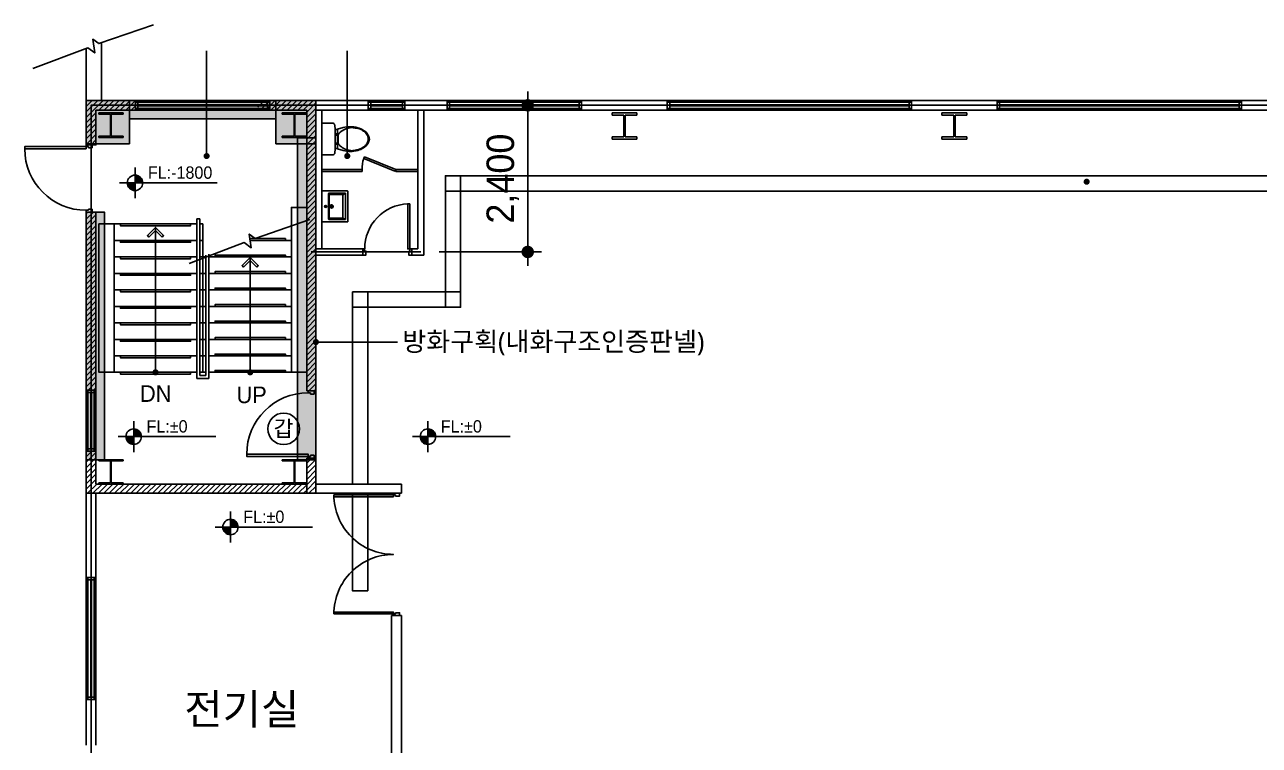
# Model space of a CAD drawing. Extents: x 6397054 to 6458340, y -4011454 to -3987634.
# Drawn here: x 6397054 to 6417260, y -3999429 to -3987634 of the extents above; entities that cross this region are included whole.
import ezdxf
from ezdxf.enums import TextEntityAlignment as Align

# ---------------------------------------------------------------- set-up
doc = ezdxf.new("R2010")
doc.units = 0
doc.header["$LTSCALE"] = 100
doc.header["$MEASUREMENT"] = 0
doc.linetypes.add('CEN', pattern=[62, 60, -1, 0, -1])
doc.linetypes.add('CENTER2', pattern=[1.125, 0.75, -0.125, 0.125, -0.125])
doc.layers.get('0').update_dxf_attribs({"linetype": 'CONTINUOUS'})
doc.layers.get('Defpoints').update_dxf_attribs({"linetype": 'CONTINUOUS'})
for name, color, linetype in [('1', 7, 'CONTINUOUS'), ('253', 253, 'CONTINUOUS'), ('3', 3, 'CONTINUOUS'), ('8', 8, 'CONTINUOUS'), ('_LIBR', 4, 'CONTINUOUS'), ('A-CEN', 1, 'CEN'), ('A-DIM', 7, 'CONTINUOUS'), ('A-FUR', 4, 'CONTINUOUS'), ('A-MAK1', 30, 'CONTINUOUS'), ('A-STAIR', 4, 'CONTINUOUS'), ('A-SYM', 7, 'CONTINUOUS'), ('A-TEX', 3, 'CONTINUOUS'), ('A-WAL', 3, 'CONTINUOUS'), ('A-WID', 4, 'CONTINUOUS'), ('COL', 2, 'CONTINUOUS'), ('COR', 4, 'CONTINUOUS'), ('DIM', 7, 'CONTINUOUS'), ('DOOR', 4, 'CONTINUOUS'), ('FUR', 4, 'CONTINUOUS'), ('TEXT', 3, 'CONTINUOUS'), ('WAL', 3, 'CONTINUOUS')]:
    doc.layers.add(name, color=color, linetype=linetype)
doc.styles.add('MT1', font='')
doc.styles.add('굴림', font='')
doc.styles.add('맑은 고딕', font='')
doc.styles.get('MT1').set_extended_font_data('Gulim')
doc.styles.get('굴림').set_extended_font_data('Gulim')
doc.styles.get('맑은 고딕').set_extended_font_data('Malgun Gothic')
doc.dimstyles.new('STANDARD(200)', dxfattribs={"dimscale": 200, "dimtxt": 3, "dimasz": 1, "dimexe": 1, "dimexo": 2, "dimgap": 1, "dimtad": 1, "dimdec": 0, "dimdsep": 46, "dimtxsty": '굴림', "dimblk": 'DOTT', "dimblk1": 'DOTT', "dimblk2": 'DOTT', "dimcen": -3, "dimdle": 2, "dimclrt": 3, "dimadec": 0, "dimazin": 0, "dimtfac": 1, "dimtdec": 1, "dimtix": 1, "dimtmove": 0, "dimatfit": 3, "dimldrblk": 'DOT', "dimfxl": 1, "dimtvp": 1, "dimtolj": 1, "dimtzin": 0, "dimarcsym": 0})
pattern_1 = [(45, (-14811056.57, 8760282.14), (-44.19417382, 44.19417382), [])]

# ---------------------------------------------------------------- blocks, each defined once
blk = doc.blocks.new('MB-Level1')
at = {"layer": 'A-MAK1'}
h = blk.add_hatch(color=7, dxfattribs=at)
h.paths.add_polyline_path([(0, 75, 0.414214), (-75, 0), (0, 0)])
h.paths.add_polyline_path([(0, 0), (0, -75, 0.414214), (75, 0)])
at = {"layer": 'A-MAK1', "color": 7}
for p, q in [((0, 150), (0, -150)), ((-150, 0), (800, 0))]:
    blk.add_line(p, q, dxfattribs=at)
blk.add_circle((0, 0), 75, dxfattribs=at)
blk = doc.blocks.new('t4')
at = {"layer": 'COL'}
for p, q in [((-202590, -24510), (-202590, -24531)), ((-202590, -24510), (-202190, -24510)), ((-202590, -24531), (-202396.5, -24531)), ((-202396.5, -24531), (-202396.5, -24889)), ((-202383.5, -24531), (-202383.5, -24889)), ((-202383.5, -24531), (-202190, -24531)), ((-202190, -24510), (-202190, -24531)), ((-202590, -24889), (-202590, -24910)), ((-202590, -24889), (-202396.5, -24889)), ((-202590, -24910), (-202190, -24910)), ((-202383.5, -24889), (-202190, -24889)), ((-202190, -24889), (-202190, -24910))]:
    blk.add_line(p, q, dxfattribs=at)
blk = doc.blocks.new('t6')
at = {"layer": 'COL'}
for p, q in [((-201799, -24192), (-201799, -24227)), ((-201799, -24192), (-201392, -24192)), ((-201799, -24227), (-201606, -24227)), ((-201606, -24227), (-201606, -24585)), ((-201586, -24227), (-201392, -24227)), ((-201586, -24227), (-201586, -24585)), ((-201392, -24192), (-201392, -24227)), ((-201799, -24585), (-201799, -24620)), ((-201799, -24585), (-201606, -24585)), ((-201799, -24620), (-201392, -24620)), ((-201586, -24585), (-201392, -24585)), ((-201392, -24585), (-201392, -24620))]:
    blk.add_line(p, q, dxfattribs=at)
blk = doc.blocks.new('A$C57016F8D')
at = {"layer": 'FUR'}
for p, q in [((0, 470), (0, 5)), ((0, 470), (560, 470)), ((560, 470), (560, 5)), ((40, 340), (40, 50)), ((68, 337), (43, 347)), ((50, 350), (510, 350)), ((65, 330), (65, 100)), ((485, 350), (75, 350)), ((485, 340), (75, 340)), ((492, 337), (517, 347)), ((495, 330), (495, 100)), ((520, 340), (520, 50)), ((5, 0), (555, 0)), ((68, 93), (43, 43)), ((50, 40), (510, 40)), ((75, 90), (485, 90)), ((492, 93), (517, 43))]:
    blk.add_line(p, q, dxfattribs=at)
at = {"layer": 'FUR', "color": 1, "linetype": 'CENTER2'}
for p, q in [((245, 294), (315, 294)), ((256, 402), (303, 402)), ((280, 374), (280, 430)), ((280, 329), (280, 259))]:
    blk.add_line(p, q, dxfattribs=at)
at = {"layer": 'FUR', "color": 6}
for centre, radius in [((280, 294), 30), ((280, 294), 20), ((280, 402), 18.5)]:
    blk.add_circle(centre, radius, dxfattribs=at)
at = {"layer": 'FUR'}
for centre, radius, start, end in [((50, 340), 10, 90, 180), ((75, 330), 10, 90, 180), ((485, 330), 10, 0, 90), ((510, 340), 10, 0, 90), ((5, 5), 5, 180, 270), ((50, 50), 10, 180, 270), ((75, 100), 10, 180, 270), ((485, 100), 10, 270, 0), ((510, 50), 10, 270, 0), ((555, 5), 5, 270, 0)]:
    blk.add_arc(centre, radius, start, end, dxfattribs=at)
at = {"layer": 'FUR', "color": 6}
blk.add_ellipse((280, 346), major_axis=(-15, 0), ratio=0.098929, dxfattribs=at)
blk = doc.blocks.new('2p-t204')
at = {"color": 0}
for p, q in [((-150, -217), (155, -217)), ((-150, -255), (150, -255)), ((-85, -235), (-65, -235)), ((-85, -265), (-85, -235)), ((-65, -265), (-85, -265)), ((-65, -235), (-65, -265)), ((65, -265), (65, -235)), ((65, -235), (85, -235)), ((85, -265), (65, -265)), ((85, -235), (85, -265))]:
    blk.add_line(p, q, dxfattribs=at)
blk.add_lwpolyline([(150, -217), (189, -350, -0.05768), (202, -461, -0.065122), (186, -587, -0.077906), (143, -683, -0.107177), (72, -754, -0.144137), (0, -776), (-67, -759, -0.107177), (-143, -683, -0.077906), (-186, -587, -0.065122), (-202, -461, -0.057645), (-189, -350), (-150, -217), (-155, -217), (-235, -210, -0.286796), (-260, -170), (-260, -10, -0.414214), (-250, 0), (250, 0, -0.414214), (260, -10), (260, -170, -0.286796), (235, -210), (150, -217)], format="xyb", dxfattribs=at)
blk.add_lwpolyline([(87, -276), (94, -282), (101, -288), (108, -295), (115, -303), (122, -312), (129, -321), (136, -331), (142, -340), (148, -350), (154, -360), (159, -370), (164, -381), (168, -391), (172, -401), (175, -411), (178, -421), (181, -431), (183, -441), (184, -450), (186, -459), (187, -468), (187, -475), (188, -482), (188, -487), (188, -491), (189, -495), (188, -497), (188, -499), (188, -502), (187, -504), (187, -508), (186, -512), (186, -517), (185, -524), (184, -531), (183, -539), (181, -548), (180, -556), (179, -565), (177, -573), (176, -582), (174, -589), (172, -597), (171, -604), (169, -610), (168, -615), (166, -620), (165, -624), (164, -627), (164, -629), (163, -631), (162, -633), (161, -635), (160, -636), (159, -639), (157, -641), (155, -645), (152, -649), (149, -654), (146, -659), (142, -665), (137, -672), (132, -678), (127, -685), (122, -692), (116, -699), (109, -706), (103, -712), (96, -719), (88, -725), (81, -731), (73, -737), (64, -742), (56, -746), (47, -750), (37, -753), (28, -756), (18, -757), (9, -758), (-1, -758), (-11, -758), (-22, -756), (-32, -754), (-41, -751), (-51, -747), (-60, -743), (-69, -738), (-78, -733), (-85, -728), (-93, -722), (-99, -716), (-105, -710), (-111, -703), (-117, -697), (-122, -690), (-127, -684), (-131, -677), (-136, -671), (-140, -664), (-144, -658), (-148, -651), (-151, -644), (-155, -638), (-158, -631), (-161, -624), (-164, -617), (-167, -610), (-169, -603), (-171, -595), (-174, -587), (-176, -580), (-178, -571), (-180, -563), (-182, -555), (-184, -546), (-186, -537), (-187, -528), (-189, -519), (-189, -509), (-190, -500), (-190, -490), (-190, -481), (-189, -471), (-188, -461), (-186, -451), (-184, -441), (-182, -431), (-179, -421), (-176, -411), (-172, -401), (-168, -391), (-164, -381), (-159, -370), (-154, -360), (-149, -350), (-143, -340), (-136, -331), (-129, -321), (-123, -312), (-115, -303), (-108, -295), (-101, -288), (-94, -282), (-87, -276), (-80, -272), (-74, -269), (-67, -267), (-61, -265), (-54, -264), (-48, -264), (-41, -264), (-33, -264), (-25, -264), (-17, -264), (-8, -264), (0, -264), (9, -264), (17, -264), (26, -264), (33, -264), (41, -264), (48, -264), (54, -264), (61, -265), (67, -267), (74, -269), (80, -272)], close=True, dxfattribs=at)
blk.add_lwpolyline([(155, -217), (150, -217)], dxfattribs=at)
for centre, start, end in [((-148, -267), 98.7037, 171.2963), ((148, -267), 8.7037, 81.2963)]:
    blk.add_arc(centre, 11.9, start, end, dxfattribs=at)
blk = doc.blocks.new('AUDIT_I_020313153326-115')
at = {"color": 0, "linetype": 'Continuous'}
for points in [[(29, 790), (29, 50), (65, 50), (65, 790)], [(50, 14), (29, 14), (29, 50), (0, 50), (0, -50), (50, -50)]]:
    blk.add_lwpolyline(points, close=True, dxfattribs=at)
blk.add_lwpolyline([(750, 14), (771, 14), (750, 14), (750, -50), (800, -50), (800, 50), (771, 50), (771, 14)], dxfattribs=at)
blk.add_arc((30, 50), 740, 359.9765, 87.3307, dxfattribs=at)
blk = doc.blocks.new('AUDIT_I_020313153326-82')
at = {"color": 0, "linetype": 'Continuous'}
blk.add_lwpolyline([(1975, 1025, 0.414214), (1000, 50, 0.414214), (25, 1025)], format="xyb", dxfattribs=at)
for points in [[(25, 1025), (25, 50), (55, 50), (55, 1025)], [(1975, 1025), (1975, 50), (1945, 50), (1945, 1025)]]:
    blk.add_lwpolyline(points, dxfattribs=at)
for points in [[(45, 19), (45, -50), (0, -50), (0, 50), (25, 50), (25, 19)], [(1955, 19), (1955, -50), (2000, -50), (2000, 50), (1975, 50), (1975, 19)]]:
    blk.add_lwpolyline(points, close=True, dxfattribs=at)
blk = doc.blocks.new('DOTT')
at = {"color": 7}
for p, q in [((0, 1.5), (0, -1.5)), ((-1.5, 0), (1.5, 0))]:
    blk.add_line(p, q, dxfattribs=at)
at = {"color": 6, "const_width": 0.68}
blk.add_lwpolyline([(-0.34, 0, 1), (0.34, 0, 1)], format="xyb", close=True, dxfattribs=at)
blk = doc.blocks.new('*D21')
at = {"layer": 'A-DIM', "color": 0, "linetype": 'ByBlock', "lineweight": -2, "transparency": 16777216}
for p, q in [((6403838, -3988954), (6405437, -3988954)), ((6405287, -3991204), (6405287, -3989104)), ((6403838, -3991354), (6405437, -3991354))]:
    blk.add_line(p, q, dxfattribs=at)
at = {"layer": 'Defpoints', "color": 0, "transparency": 16777216}
for p in [(6403538, -3988954), (6405287, -3988954), (6403538, -3991354)]:
    blk.add_point(p, dxfattribs=at)
at = {"layer": 'A-DIM', "color": 0, "lineweight": -2, "transparency": 16777216, "xscale": 150, "yscale": 150, "zscale": 150}
for p, rotation in [((6405287, -3988954), 90), ((6405287, -3991354), 270)]:
    blk.add_blockref('DOTT', p, dxfattribs=dict(at, rotation=rotation))
at = {"layer": 'A-DIM', "color": 3, "transparency": 16777216, "insert": (6404879, -3990154), "char_height": 450, "attachment_point": 5, "rotation": 90, "style": '굴림'}
blk.add_mtext('\\A1;2,400', dxfattribs=at)
blk = doc.blocks.new('DOT')
at = {"color": 1}
for p, q in [((0, -1.5), (0, 1.5)), ((-1.5, 0), (1.5, 0))]:
    blk.add_line(p, q, dxfattribs=at)
at = {"layer": 'DIM', "color": 7, "linetype": 'Continuous'}
for radius in [0.5, 0.25]:
    blk.add_circle((0, 0), radius, dxfattribs=at)

msp = doc.modelspace()

# ---------------------------------------------------------------- hatches: boundary and pattern name
at = {"layer": '253'}
h = msp.add_hatch(color=256, dxfattribs=at)
h.dxf.hatch_style = 1
h.paths.add_polyline_path([(6398769.5, -3989584.3), (6398059.5, -3989584.3), (6398059.5, -3988874.3), (6398769.5, -3988874.3)])
h = msp.add_hatch(color=256, dxfattribs=at)
h.dxf.hatch_style = 1
h.paths.add_polyline_path([(6398769.5, -3988874.3), (6401164.5, -3988874.3), (6401164.5, -3989174.3), (6398769.5, -3989174.3)])
h = msp.add_hatch(color=256, dxfattribs=at)
h.dxf.hatch_style = 1
h.paths.add_polyline_path([(6401164.5, -3989584.3), (6401819.5, -3989584.3), (6401819.5, -3988874.3), (6401164.5, -3988874.3)])
h = msp.add_hatch(color=256, dxfattribs=at)
h.dxf.hatch_style = 1
h.paths.add_polyline_path([(6401519.5, -3994754.3), (6401819.5, -3994754.3), (6401819.5, -3989484.3), (6401519.5, -3989484.3)])
h = msp.add_hatch(color=256, dxfattribs=at)
h.dxf.hatch_style = 1
h.paths.add_polyline_path([(6398359.5, -3994754.3), (6398059.5, -3994754.3), (6398059.5, -3990701.3), (6398359.5, -3990701.3)])
at = {"layer": '3'}
h = msp.add_hatch(dxfattribs=at)
h.set_pattern_fill('ANSI31', color=0, scale=500)
h.set_pattern_definition([(45, (-14811056.57, 8760182.14), (-44.19417382, 44.19417382), [])])
h.paths.add_polyline_path([(6398059.5, -3989601.3), (6398219.5, -3989601.3), (6398219.5, -3989034.3), (6398866.6, -3989034.3), (6398866.6, -3988874.3), (6398059.5, -3988874.3)])
h = msp.add_hatch(dxfattribs=at)
h.set_pattern_fill('ANSI31', color=0, scale=500)
h.set_pattern_definition([(45, (-14811056.57, 8760282.14), (-44.19417382, 44.19417382), [])])
h.paths.add_polyline_path([(6401669.5, -3993629.3), (6401819.5, -3993629.3), (6401819.5, -3988934.3), (6401819.5, -3988874.3), (6400866.6, -3988874.3), (6400866.6, -3989034.3), (6401469.5, -3989034.3), (6401669.5, -3989034.3)])
h.paths.add_polyline_path([(6401669.5, -3995304.3), (6401819.5, -3995304.3), (6401819.5, -3995154.3), (6401819.5, -3994729.3), (6401669.5, -3994729.3), (6401669.5, -3995154.3), (6401669.5, -3995304.3)], is_closed=False)
h = msp.add_hatch(dxfattribs=at)
h.set_pattern_fill('ANSI31', color=0, scale=500)
h.set_pattern_definition(pattern_1)
h.paths.add_polyline_path([(6398059.5, -3993615.9), (6398219.5, -3993615.9), (6398219.5, -3990701.3), (6398059.5, -3990701.3)])
h = msp.add_hatch(dxfattribs=at)
h.set_pattern_fill('ANSI31', color=0, scale=500)
h.set_pattern_definition(pattern_1)
h.paths.add_polyline_path([(6398059.5, -3995304.3), (6398219.5, -3995304.3), (6400989.6, -3995304.3), (6401089.6, -3995304.3), (6401669.5, -3995304.3), (6401669.5, -3995154.3), (6398219.5, -3995154.3), (6398219.5, -3994615.9), (6398059.5, -3994615.9)])

# ---------------------------------------------------------------- linework, layer by layer
msp.add_line((6401918, -3989034.3), (6401918, -3991304.3))
for points in [[(6449080.2, -3990107.3), (6403938.1, -3990107.3), (6403938.1, -3990357.3), (6449080.2, -3990357.3)], [(6404188.1, -3992259.3), (6403938.1, -3992259.3), (6403938.1, -3990107.3), (6404188.1, -3990107.3)], [(6402418, -3992009.3), (6404188.1, -3992009.3), (6404188.1, -3992259.3), (6402418, -3992259.3)], [(6402418, -3992009.3), (6402668, -3992009.3), (6402668, -3995154.3), (6402418, -3995154.3)], [(6402418, -3995304.3), (6402668, -3995304.3), (6402668, -3996900.3), (6402418, -3996900.3)]]:
    msp.add_lwpolyline(points, close=True)
msp.add_circle((6401291.7, -3994249.3), 258.6)
at = {"layer": '1', "elevation": 0}
for points in [[(6398769.5, -3989584.3), (6398059.5, -3989584.3), (6398059.5, -3988874.3), (6398769.5, -3988874.3)], [(6398769.5, -3988874.3), (6401164.5, -3988874.3), (6401164.5, -3989174.3), (6398769.5, -3989174.3)], [(6401164.5, -3989584.3), (6401819.5, -3989584.3), (6401819.5, -3988874.3), (6401164.5, -3988874.3)]]:
    msp.add_lwpolyline(points, close=True, dxfattribs=at)
at = {"layer": '1'}
for points in [[(6401519.5, -3994754.3), (6401819.5, -3994754.3), (6401819.5, -3989484.3), (6401519.5, -3989484.3)], [(6398359.5, -3994754.3), (6398059.5, -3994754.3), (6398059.5, -3990701.3), (6398359.5, -3990701.3)]]:
    msp.add_lwpolyline(points, close=True, dxfattribs=at)
at = {"layer": '8', "color": 0, "linetype": 'ByBlock', "ltscale": 1000}
msp.add_lwpolyline([(6417339.5, -4009454.3), (6417339.5, -4003254.3), (6398139.5, -4003254.3), (6398139.5, -3988954.3), (6450252.1, -3988954.3), (6456339.5, -4000596.9), (6456339.5, -4011354.3), (6422469.5, -4011354.3), (6422469.5, -4009454.3)], close=True, dxfattribs=at)
at = {"layer": 'A-CEN'}
msp.add_line((6401743, -3991354.1), (6403538.1, -3991354.1), dxfattribs=at)
at = {"layer": 'A-FUR'}
for p, q in [((6402575.3, -3990006.2), (6401918, -3990006.2)), ((6402575.4, -3990036.2), (6401918, -3990036.2)), ((6402575.3, -3990036.2), (6402575.3, -3990006.2)), ((6403491.1, -3990006.2), (6403125.3, -3990006.2)), ((6403125.3, -3990006.2), (6403125.3, -3990036.2)), ((6403491.1, -3990036.2), (6403125.3, -3990036.2))]:
    msp.add_line(p, q, dxfattribs=at)
at = {"layer": 'A-FUR', "ltscale": 2}
msp.add_lwpolyline([(6402605, -3989825.4), (6402616.3, -3989797.7), (6403125.3, -3990006.2), (6403113.9, -3990034)], close=True, dxfattribs=at)
at = {"layer": 'A-FUR'}
msp.add_arc((6402993, -3989981.9), 418.4, 158.04416, 183.33815, dxfattribs=at)
at = {"layer": 'A-STAIR'}
for p, q in [((6399869.5, -3990810.6), (6399869.5, -3993424.3)), ((6399919.5, -3990810.6), (6399919.5, -3993374.3)), ((6399869.5, -3990894.3), (6398519.5, -3990894.3)), ((6399869.5, -3990894.3), (6398519.5, -3990894.3)), ((6399969.5, -3990894.3), (6399969.5, -3993324.3)), ((6399869.5, -3991164.3), (6398519.5, -3991164.3)), ((6401419.5, -3991164.3), (6400743.3, -3991164.3)), ((6399869.5, -3991434.3), (6398519.5, -3991434.3)), ((6399869.5, -3991465.6), (6399869.5, -3993424.3)), ((6399919.5, -3991446.7), (6399919.5, -3993374.3)), ((6400019.5, -3993374.3), (6400019.5, -3991408.8)), ((6400069.5, -3993424.3), (6400069.5, -3991389.9)), ((6401419.5, -3991434.3), (6400069.5, -3991434.3)), ((6399869.5, -3991704.3), (6398519.5, -3991704.3)), ((6399969.5, -3991704.3), (6399919.5, -3991704.3)), ((6400019.5, -3991704.3), (6399969.5, -3991704.3)), ((6401419.5, -3991704.3), (6400069.5, -3991704.3)), ((6399869.5, -3991974.3), (6398519.5, -3991974.3)), ((6399969.5, -3991974.3), (6399919.5, -3991974.3)), ((6400019.5, -3991974.3), (6399969.5, -3991974.3)), ((6401419.5, -3991974.3), (6400069.5, -3991974.3)), ((6399869.5, -3992244.3), (6398519.5, -3992244.3)), ((6399969.5, -3992244.3), (6399919.5, -3992244.3)), ((6400019.5, -3992244.3), (6399969.5, -3992244.3)), ((6401419.5, -3992244.3), (6400069.5, -3992244.3)), ((6399869.5, -3992514.3), (6398519.5, -3992514.3)), ((6399969.5, -3992514.3), (6399919.5, -3992514.3)), ((6400019.5, -3992514.3), (6399969.5, -3992514.3)), ((6401419.5, -3992514.3), (6400069.5, -3992514.3)), ((6399869.5, -3992784.3), (6398519.5, -3992784.3)), ((6399969.5, -3992784.3), (6399919.5, -3992784.3)), ((6400019.5, -3992784.3), (6399969.5, -3992784.3)), ((6401419.5, -3992784.3), (6400069.5, -3992784.3)), ((6399869.5, -3993054.3), (6398519.5, -3993054.3)), ((6399969.5, -3993054.3), (6399919.5, -3993054.3)), ((6400019.5, -3993054.3), (6399969.5, -3993054.3)), ((6401419.5, -3993054.3), (6400069.5, -3993054.3)), ((6399869.5, -3993324.3), (6398519.5, -3993324.3)), ((6400069.5, -3993424.3), (6399869.5, -3993424.3)), ((6399919.5, -3993324.3), (6399969.5, -3993324.3)), ((6400019.5, -3993374.3), (6399919.5, -3993374.3)), ((6399969.5, -3993324.3), (6400019.5, -3993324.3)), ((6401419.5, -3993324.3), (6400069.5, -3993324.3))]:
    msp.add_line(p, q, dxfattribs=at)
at = {"layer": 'A-STAIR', "color": 7}
msp.add_lwpolyline([(6401669.5, -3993324.3), (6401669.5, -3990624.3), (6401419.5, -3990624.3), (6401419.5, -3993324.3)], close=True, dxfattribs=at)
at = {"layer": 'A-STAIR', "color": 7, "elevation": 0}
msp.add_lwpolyline([(6398519.5, -3993324.3), (6398519.5, -3990894.3), (6398269.5, -3990894.3), (6398269.5, -3993324.3)], close=True, dxfattribs=at)
at = {"layer": 'A-STAIR'}
for points in [[(6399769.5, -3990894.3), (6399769.5, -3990924.3), (6398619.5, -3990924.3), (6398619.5, -3990894.3)], [(6399769.5, -3990894.3), (6399769.5, -3990924.3), (6398619.5, -3990924.3), (6398619.5, -3990894.3)], [(6399769.5, -3991164.3), (6399769.5, -3991194.3), (6398619.5, -3991194.3), (6398619.5, -3991164.3)], [(6401319.5, -3991164.3), (6401319.5, -3991134.3), (6400739, -3991134.3)], [(6399769.5, -3991434.3), (6399769.5, -3991464.3), (6398619.5, -3991464.3), (6398619.5, -3991434.3)], [(6401319.5, -3991434.3), (6401319.5, -3991404.3), (6400169.5, -3991404.3), (6400169.5, -3991434.3)], [(6401319.5, -3991704.3), (6401319.5, -3991674.3), (6400169.5, -3991674.3), (6400169.5, -3991704.3)], [(6399769.5, -3991704.3), (6399769.5, -3991734.3), (6398619.5, -3991734.3), (6398619.5, -3991704.3)], [(6399769.5, -3991974.3), (6399769.5, -3992004.3), (6398619.5, -3992004.3), (6398619.5, -3991974.3)], [(6401319.5, -3991974.3), (6401319.5, -3991944.3), (6400169.5, -3991944.3), (6400169.5, -3991974.3)], [(6399769.5, -3992244.3), (6399769.5, -3992274.3), (6398619.5, -3992274.3), (6398619.5, -3992244.3)], [(6401319.5, -3992244.3), (6401319.5, -3992214.3), (6400169.5, -3992214.3), (6400169.5, -3992244.3)], [(6401319.5, -3992514.3), (6401319.5, -3992484.3), (6400169.5, -3992484.3), (6400169.5, -3992514.3)], [(6399769.5, -3992514.3), (6399769.5, -3992544.3), (6398619.5, -3992544.3), (6398619.5, -3992514.3)], [(6399769.5, -3992784.3), (6399769.5, -3992814.3), (6398619.5, -3992814.3), (6398619.5, -3992784.3)], [(6401319.5, -3992784.3), (6401319.5, -3992754.3), (6400169.5, -3992754.3), (6400169.5, -3992784.3)], [(6399769.5, -3993054.3), (6399769.5, -3993084.3), (6398619.5, -3993084.3), (6398619.5, -3993054.3)], [(6401319.5, -3993054.3), (6401319.5, -3993024.3), (6400169.5, -3993024.3), (6400169.5, -3993054.3)], [(6401319.5, -3993324.3), (6401319.5, -3993294.3), (6400169.5, -3993294.3), (6400169.5, -3993324.3)], [(6399769.5, -3993324.3), (6399769.5, -3993354.3), (6398619.5, -3993354.3), (6398619.5, -3993324.3)]]:
    msp.add_lwpolyline(points, dxfattribs=at)
at = {"layer": 'A-SYM'}
for p, q in [((6400031.1, -3989784), (6400031.1, -3988060.2)), ((6400031.1, -3989784), (6400031.1, -3988060.2)), ((6402333, -3989784), (6402333, -3988060.2)), ((6402333, -3989784), (6402333, -3988060.2)), ((6399194.5, -3990952.3), (6399194.5, -3993324.3)), ((6400744.5, -3993324.3), (6400744.5, -3991444.8)), ((6401819.5, -3992828.9), (6403153.8, -3992828.9))]:
    msp.add_line(p, q, dxfattribs=at)
msp.add_lwpolyline([(6397184.2, -3988353.8), (6398087.2, -3988012), (6398200.6, -3988096.9), (6398168.4, -3987873), (6398264.5, -3987944.9), (6399159.5, -3987634.5)], dxfattribs=at)
at = {"layer": 'A-SYM', "const_width": 49.8}
for points in [[(6400006, -3989784, -1), (6400056.2, -3989784, -1)], [(6402307.9, -3989784, -1), (6402358.2, -3989784, -1)], [(6414434, -3990178.9, 1), (6414434, -3990229.2, 1)], [(6399169.4, -3993324.3, -1), (6399219.6, -3993324.3, -1)]]:
    msp.add_lwpolyline(points, format="xyb", close=True, dxfattribs=at)
at = {"layer": 'A-SYM', "elevation": 0}
msp.add_lwpolyline([(6399744.3, -3991541.4), (6400647.2, -3991199.6), (6400760.6, -3991284.5), (6400728.4, -3991060.5), (6400824.5, -3991132.4), (6401719.5, -3990822)], dxfattribs=at)
at = {"layer": 'A-SYM'}
msp.add_lwpolyline([(6399302.4, -3991109.6), (6399327.1, -3991084.9), (6399194.5, -3990952.3), (6399061.9, -3991084.9), (6399086.7, -3991109.6), (6399194.5, -3991001.8)], close=True, dxfattribs=at)
at = {"layer": 'A-SYM', "elevation": 0}
msp.add_lwpolyline([(6400852.4, -3991602.2), (6400877.1, -3991577.4), (6400744.5, -3991444.8), (6400611.9, -3991577.4), (6400636.7, -3991602.2), (6400744.5, -3991494.3)], close=True, dxfattribs=at)
at = {"layer": 'A-SYM', "const_width": 49.8, "elevation": 0}
for points in [[(6401819.5, -3992803.7, 1), (6401819.5, -3992854, 1)], [(6400719.4, -3993324.3, -1), (6400769.6, -3993324.3, -1)]]:
    msp.add_lwpolyline(points, format="xyb", close=True, dxfattribs=at)
at = {"layer": 'A-WAL'}
for p, q in [((6398059.5, -3988874.3), (6398059.5, -3989601.3)), ((6398059.5, -3988874.3), (6398866.6, -3988874.3)), ((6398219.5, -3989034.3), (6398219.5, -3989601.3)), ((6398219.5, -3989034.3), (6398866.6, -3989034.3)), ((6398866.6, -3989034.3), (6398866.6, -3988874.3)), ((6401066.6, -3989034.3), (6401066.6, -3988874.3)), ((6401066.6, -3989034.3), (6401469.5, -3989034.3)), ((6401669.5, -3989034.3), (6401469.5, -3989034.3)), ((6401669.5, -3993629.3), (6401669.5, -3989034.3)), ((6402677.4, -3989034.3), (6401818, -3989034.3)), ((6401819.5, -3988874.3), (6402677.4, -3988874.3)), ((6401819.5, -3993629.3), (6401819.5, -3989034.3)), ((6402677.4, -3989034.3), (6402677.4, -3988874.3)), ((6403277.4, -3989034.3), (6403277.4, -3988874.3)), ((6403277.4, -3988874.3), (6403968, -3988874.3)), ((6403277.4, -3989034.3), (6403968, -3989034.3)), ((6403488.1, -3991304.3), (6403488.1, -3989034.3)), ((6403588.1, -3991404.3), (6403588.1, -3989034.3)), ((6403968, -3989034.3), (6403968, -3988874.3)), ((6406168, -3989034.3), (6406168, -3988874.3)), ((6406169.5, -3988874.3), (6407569.5, -3988874.3)), ((6406169.5, -3989034.3), (6407569.5, -3989034.3)), ((6407569.5, -3989034.3), (6407569.5, -3988874.3)), ((6411569.5, -3988874.3), (6412969.5, -3988874.3)), ((6411569.5, -3989034.3), (6411569.5, -3988874.3)), ((6411569.5, -3989034.3), (6412969.5, -3989034.3)), ((6412969.5, -3989034.3), (6412969.5, -3988874.3)), ((6416969.5, -3988874.3), (6418069.5, -3988874.3)), ((6416969.5, -3989034.3), (6416969.5, -3988874.3)), ((6416969.5, -3989034.3), (6418069.5, -3989034.3)), ((6398059.5, -3990701.3), (6398059.5, -3993615.9)), ((6398219.5, -3990701.3), (6398219.5, -3993615.9)), ((6401818, -3991304.3), (6402588.1, -3991304.3)), ((6401818, -3991404.3), (6402588.1, -3991404.3)), ((6402588.1, -3991404.3), (6402588.1, -3991304.3)), ((6403388.1, -3991404.3), (6403388.1, -3991304.3)), ((6403388.1, -3991304.3), (6403488.1, -3991304.3)), ((6403388.1, -3991404.3), (6403588.1, -3991404.3)), ((6398219.5, -3993615.9), (6398059.5, -3993615.9)), ((6398219.5, -3994615.9), (6398059.5, -3994615.9)), ((6398059.5, -3995304.3), (6398059.5, -3994615.9)), ((6398219.5, -3994615.9), (6398219.5, -3995154.3)), ((6401669.5, -3995154.3), (6401669.5, -3994729.3)), ((6401819.5, -3995304.3), (6401819.5, -3994729.3)), ((6398059.5, -3995304.3), (6398059.5, -3996679.8)), ((6401669.5, -3995304.3), (6398059.5, -3995304.3)), ((6401669.5, -3995154.3), (6398219.5, -3995154.3)), ((6398219.5, -3996679.8), (6398219.5, -3995304.3)), ((6401669.5, -3995154.3), (6401669.5, -3995154.3)), ((6401819.5, -3995304.3), (6401669.5, -3995304.3)), ((6403219.5, -3995154.3), (6403219.5, -3995304.3)), ((6398059.5, -3996679.8), (6398059.5, -3996114.3)), ((6398219.5, -3996274.3), (6398219.5, -3996679.8)), ((6398219.5, -3996679.8), (6398059.5, -3996679.8)), ((6403059.5, -3997304.3), (6403059.5, -4003174.3)), ((6403219.5, -3997304.3), (6403059.5, -3997304.3)), ((6403219.5, -3997304.3), (6403219.5, -4003174.3)), ((6398059.5, -3998679.8), (6398059.5, -3999428.8)), ((6398219.5, -3998679.8), (6398059.5, -3998679.8)), ((6398219.5, -3998679.8), (6398219.5, -3999428.8))]:
    msp.add_line(p, q, dxfattribs=at)
at = {"layer": 'A-WAL', "color": 3}
for p, q in [((6398059.5, -3989601.3), (6398219.5, -3989601.3)), ((6398059.5, -3990701.3), (6398219.5, -3990701.3)), ((6401669.5, -3993629.3), (6401819.5, -3993629.3)), ((6401669.5, -3994729.3), (6401819.5, -3994729.3))]:
    msp.add_line(p, q, dxfattribs=at)
at = {"layer": 'A-WAL'}
for points in [[(6398059.5, -3999428.8), (6398059.5, -3998679.8)], [(6398219.5, -3999428.8), (6398219.5, -3998679.8)]]:
    msp.add_lwpolyline(points, dxfattribs=at)
at = {"layer": 'A-WID'}
for p, q in [((6401066.6, -3988874.3), (6398866.6, -3988874.3)), ((6401066.6, -3989034.3), (6398866.6, -3989034.3)), ((6398906.6, -3988904.3), (6401026.6, -3988904.3)), ((6398906.6, -3988948.3), (6401026.6, -3988948.3)), ((6398906.6, -3988960.3), (6401026.6, -3988960.3)), ((6398906.6, -3989004.3), (6401026.6, -3989004.3)), ((6402677.4, -3988874.3), (6403277.4, -3988874.3)), ((6402677.4, -3989034.3), (6403277.4, -3989034.3)), ((6403237.4, -3988904.3), (6402717.4, -3988904.3)), ((6403237.4, -3988948.3), (6402717.4, -3988948.3)), ((6403237.4, -3988960.3), (6402717.4, -3988960.3)), ((6403237.4, -3989004.3), (6402717.4, -3989004.3)), ((6406168, -3988874.3), (6403968, -3988874.3)), ((6406168, -3989034.3), (6403968, -3989034.3)), ((6404008, -3988904.3), (6406128, -3988904.3)), ((6404008, -3988948.3), (6406128, -3988948.3)), ((6404008, -3988960.3), (6406128, -3988960.3)), ((6404008, -3989004.3), (6406128, -3989004.3)), ((6411569.5, -3988874.3), (6407569.5, -3988874.3)), ((6411569.5, -3989034.3), (6407569.5, -3989034.3)), ((6407609.5, -3988904.3), (6411529.5, -3988904.3)), ((6407609.5, -3988948.3), (6411529.5, -3988948.3)), ((6407609.5, -3988960.3), (6411529.5, -3988960.3)), ((6407609.5, -3989004.3), (6411529.5, -3989004.3)), ((6416969.5, -3988874.3), (6412969.5, -3988874.3)), ((6416969.5, -3989034.3), (6412969.5, -3989034.3)), ((6413009.5, -3988904.3), (6416929.5, -3988904.3)), ((6413009.5, -3988948.3), (6416929.5, -3988948.3)), ((6413009.5, -3988960.3), (6416929.5, -3988960.3)), ((6413009.5, -3989004.3), (6416929.5, -3989004.3)), ((6398059.5, -3994615.9), (6398059.5, -3993615.9)), ((6398089.5, -3993655.9), (6398089.5, -3994575.9)), ((6398133.5, -3993655.9), (6398133.5, -3994575.9)), ((6398145.5, -3993655.9), (6398145.5, -3994575.9)), ((6398189.5, -3993655.9), (6398189.5, -3994575.9)), ((6398219.5, -3994615.9), (6398219.5, -3993615.9)), ((6398059.5, -3996679.8), (6398059.5, -3998679.8)), ((6398089.5, -3998639.8), (6398089.5, -3996719.8)), ((6398133.5, -3998639.8), (6398133.5, -3996719.8)), ((6398145.5, -3998639.8), (6398145.5, -3996719.8)), ((6398189.5, -3998639.8), (6398189.5, -3996719.8)), ((6398219.5, -3996679.8), (6398219.5, -3998679.8))]:
    msp.add_line(p, q, dxfattribs=at)
at = {"layer": 'A-WID', "linetype": 'ByBlock'}
for p, q in [((6398059.5, -3989601.3), (6398159.5, -3989601.3)), ((6398059.5, -3989630.7), (6398059.5, -3989601.3)), ((6398095.4, -3989630.7), (6398059.5, -3989630.7)), ((6398095.4, -3989651.2), (6398095.4, -3989630.7)), ((6398159.5, -3989651.2), (6398095.4, -3989651.2)), ((6398159.5, -3989651.2), (6398159.5, -3989601.3)), ((6398059.5, -3990672), (6398095.4, -3990672)), ((6398059.5, -3990701.3), (6398059.5, -3990672)), ((6398095.4, -3990651.5), (6398159.5, -3990651.5)), ((6398095.4, -3990672), (6398095.4, -3990651.5)), ((6398095.4, -3990672), (6398095.4, -3990651.5)), ((6398159.5, -3990701.3), (6398159.5, -3990651.5)), ((6398159.5, -3990701.3), (6398059.5, -3990701.3)), ((6401693, -3993629.3), (6401693, -3993658.7)), ((6401793, -3993629.3), (6401693, -3993629.3)), ((6401693, -3993658.7), (6401728.8, -3993658.7)), ((6401728.8, -3993658.7), (6401728.8, -3993679.2)), ((6401728.8, -3993658.7), (6401728.8, -3993679.2)), ((6401728.8, -3993679.2), (6401793, -3993679.2)), ((6401793, -3993629.3), (6401793, -3993679.2)), ((6401693, -3994700), (6401693, -3994729.3)), ((6401728.8, -3994700), (6401693, -3994700)), ((6401728.8, -3994679.5), (6401728.8, -3994700)), ((6401793, -3994679.5), (6401728.8, -3994679.5)), ((6401793, -3994679.5), (6401793, -3994729.3)), ((6401693, -3994729.3), (6401793, -3994729.3))]:
    msp.add_line(p, q, dxfattribs=at)
at = {"layer": 'A-WID'}
for points in [[(6398866.6, -3988939.3), (6398866.6, -3988904.3), (6398906.6, -3988904.3), (6398906.6, -3989004.3), (6398866.6, -3989004.3), (6398866.6, -3988969.3)], [(6401066.6, -3988939.3), (6401066.6, -3988904.3), (6401026.6, -3988904.3), (6401026.6, -3989004.3), (6401066.6, -3989004.3), (6401066.6, -3988969.3)], [(6402677.4, -3988939.3), (6402677.4, -3988904.3), (6402717.4, -3988904.3), (6402717.4, -3989004.3), (6402677.4, -3989004.3), (6402677.4, -3988969.3)], [(6403277.4, -3988939.3), (6403277.4, -3988904.3), (6403237.4, -3988904.3), (6403237.4, -3989004.3), (6403277.4, -3989004.3), (6403277.4, -3988969.3)], [(6403968, -3988939.3), (6403968, -3988904.3), (6404008, -3988904.3), (6404008, -3989004.3), (6403968, -3989004.3), (6403968, -3988969.3)], [(6406168, -3988939.3), (6406168, -3988904.3), (6406128, -3988904.3), (6406128, -3989004.3), (6406168, -3989004.3), (6406168, -3988969.3)], [(6407569.5, -3988939.3), (6407569.5, -3988904.3), (6407609.5, -3988904.3), (6407609.5, -3989004.3), (6407569.5, -3989004.3), (6407569.5, -3988969.3)], [(6411569.5, -3988939.3), (6411569.5, -3988904.3), (6411529.5, -3988904.3), (6411529.5, -3989004.3), (6411569.5, -3989004.3), (6411569.5, -3988969.3)], [(6412969.5, -3988939.3), (6412969.5, -3988904.3), (6413009.5, -3988904.3), (6413009.5, -3989004.3), (6412969.5, -3989004.3), (6412969.5, -3988969.3)], [(6416969.5, -3988939.3), (6416969.5, -3988904.3), (6416929.5, -3988904.3), (6416929.5, -3989004.3), (6416969.5, -3989004.3), (6416969.5, -3988969.3)], [(6398124.5, -3993615.9), (6398089.5, -3993615.9), (6398089.5, -3993655.9), (6398189.5, -3993655.9), (6398189.5, -3993615.9), (6398154.5, -3993615.9)], [(6398124.5, -3994615.9), (6398089.5, -3994615.9), (6398089.5, -3994575.9), (6398189.5, -3994575.9), (6398189.5, -3994615.9), (6398154.5, -3994615.9)], [(6398124.5, -3996679.8), (6398089.5, -3996679.8), (6398089.5, -3996719.8), (6398189.5, -3996719.8), (6398189.5, -3996679.8), (6398154.5, -3996679.8)], [(6398124.5, -3998679.8), (6398089.5, -3998679.8), (6398089.5, -3998639.8), (6398189.5, -3998639.8), (6398189.5, -3998679.8), (6398154.5, -3998679.8)]]:
    msp.add_lwpolyline(points, dxfattribs=at)
at = {"layer": 'A-WID', "linetype": 'ByBlock'}
for points in [[(6398059.5, -3989630.7), (6398059.5, -3989665.9), (6397053.5, -3989665.9), (6397053.5, -3989630.7)], [(6401693, -3994700), (6401693, -3994664.7), (6400687, -3994664.7), (6400687, -3994700)]]:
    msp.add_lwpolyline(points, close=True, dxfattribs=at)
at = {"layer": 'COL'}
msp.add_lwpolyline([(6398310, -3987929.1), (6398310, -3988874.3), (6398059.5, -3988874.3), (6398059.5, -3988022.5)], dxfattribs=at)
at = {"layer": 'COR'}
for p, q in [((6399869.5, -3990810.6), (6399919.5, -3990810.6)), ((6399969.5, -3990894.3), (6399919.5, -3990894.3)), ((6399969.5, -3990894.3), (6399919.5, -3990894.3)), ((6399969.5, -3991164.3), (6399919.5, -3991164.3)), ((6400743.3, -3991164.3), (6400744.8, -3991164.3)), ((6399969.5, -3991434.3), (6399919.5, -3991434.3)), ((6400019.5, -3991434.3), (6399969.5, -3991434.3))]:
    msp.add_line(p, q, dxfattribs=at)
at = {"layer": 'COR', "elevation": 0}
msp.add_lwpolyline([(6400739, -3991134.3), (6400749.1, -3991134.3)], dxfattribs=at)
at = {"layer": 'DOOR', "color": 8}
for centre, start, end in [((6398059.5, -3989665.9), 180, 270), ((6401693, -3994664.7), 90, 180)]:
    msp.add_arc(centre, 1006, start, end, dxfattribs=at)
at = {"layer": 'WAL'}
for p, q in [((6401669.5, -3993629.3), (6401819.5, -3993629.3)), ((6401669.5, -3994729.3), (6401819.5, -3994729.3)), ((6401669.5, -3994729.3), (6401669.5, -3995154.3)), ((6401819.5, -3995304.3), (6401819.5, -3994729.3)), ((6401669.5, -3995154.3), (6401669.5, -3995154.3)), ((6401669.5, -3995304.3), (6401819.5, -3995304.3)), ((6401819.5, -3995154.3), (6403219.5, -3995154.3)), ((6401819.5, -3995304.3), (6403219.5, -3995304.3))]:
    msp.add_line(p, q, dxfattribs=at)
for points in [[(6398059.5, -3989601.3), (6398219.5, -3989601.3), (6398219.5, -3989034.3), (6398866.6, -3989034.3), (6398866.6, -3988874.3), (6398059.5, -3988874.3)], [(6398059.5, -3993615.9), (6398219.5, -3993615.9), (6398219.5, -3990701.3), (6398059.5, -3990701.3)], [(6398059.5, -3995304.3), (6398219.5, -3995304.3), (6400989.6, -3995304.3), (6401089.6, -3995304.3), (6401669.5, -3995304.3), (6401669.5, -3995154.3), (6398219.5, -3995154.3), (6398219.5, -3994615.9), (6398059.5, -3994615.9)]]:
    msp.add_lwpolyline(points, close=True, dxfattribs=at)
msp.add_lwpolyline([(6401819.5, -3993629.3), (6401819.5, -3988934.3), (6401819.5, -3988874.3), (6401066.6, -3988874.3), (6401066.6, -3989034.3), (6401469.5, -3989034.3), (6401669.5, -3989034.3), (6401669.5, -3993629.3)], dxfattribs=at)

# ---------------------------------------------------------------- block references
at = {"layer": '_LIBR', "linetype": 'Continuous', "xscale": -1}
msp.add_blockref('AUDIT_I_020313153326-115', (6403388.1, -3991354.3), dxfattribs=at)
at = {"layer": '_LIBR', "linetype": 'Continuous', "xscale": -1, "rotation": 89.99999999999987}
msp.add_blockref('AUDIT_I_020313153326-82', (6403139.5, -3995304.3), dxfattribs=at)
at = {"layer": 'A-FUR', "rotation": 90.0000000000262}
msp.add_blockref('2p-t204', (6401918, -3989506.6), dxfattribs=at)
at = {"layer": 'A-FUR', "xscale": -0.9025, "yscale": 0.9025, "zscale": 0.9025, "rotation": 89.99999999999955}
msp.add_blockref('A$C57016F8D', (6402342.2, -3990355.6), dxfattribs=at)
at = {"layer": 'A-MAK1', "xscale": -1.680000000447035, "yscale": 1.679999999329447, "zscale": 1.679999999888238, "rotation": 180}
for p in [(6398859.1, -3990222.9), (6398837.2, -3994376.6), (6403653.5, -3994376.6), (6400420.9, -3995856.4)]:
    msp.add_blockref('MB-Level1', p, dxfattribs=at)
at = {"layer": 'COL'}
for name, p in [('t4', (6600854.5, -3964569.3)), ('t4', (6603859.5, -3964569.3)), ('t6', (6608465.3, -3964887.4)), ('t6', (6613865.3, -3964887.4)), ('t4', (6600854.5, -3970244.3)), ('t4', (6603859.5, -3970244.3))]:
    msp.add_blockref(name, p, dxfattribs=at)

# ---------------------------------------------------------------- texts
at = {"layer": 'A-MAK1', "color": 4, "style": 'MT1'}
for s, p in [('FL:-1800', (6399069.1, -3990054.9)), ('FL:%%p0', (6399047.2, -3994208.6)), ('FL:%%p0', (6403863.5, -3994208.6)), ('FL:%%p0', (6400630.9, -3995688.4))]:
    msp.add_text(s, height=201.6, dxfattribs=at).set_placement(p, align=Align.MIDDLE_LEFT)
at = {"layer": 'A-TEX', "style": '맑은 고딕'}
msp.add_text('방화구획(내화구조인증판넬)', height=312, dxfattribs=at).set_placement((6403235.2, -3993069.7), align=Align.BOTTOM_LEFT)
msp.add_text('전기실', height=500, dxfattribs=at).set_placement((6399665.8, -3999085.6))
at = {"layer": 'TEXT', "style": '굴림'}
for s, height, p in [('DN', 272.16, (6399197.7, -3993807.8)), ('UP', 272.16, (6400767.4, -3993828.7)), ('갑', 261.3, (6401290.4, -3994374.7))]:
    msp.add_text(s, height=height, dxfattribs=at).set_placement(p, align=Align.CENTER)

# ---------------------------------------------------------------- dimensions: what is measured, and where the dimension line sits
at = {"layer": 'A-DIM'}
dim = msp.add_aligned_dim(p1=(6403538.1, -3991354.1), p2=(6403538.1, -3988954.3), distance=-1749.2, dimstyle='STANDARD(200)', override={"dimscale": 150, "dimlunit": 6, "dimtxsty": '굴림', "dimldrblk": 'DOT'}, dxfattribs=at)
dim.commit()
dim.dimension.update_dxf_attribs({"geometry": '*D21', "text_midpoint": (6404878.7, -3990154.2)})

doc.saveas('drawing.dxf')
